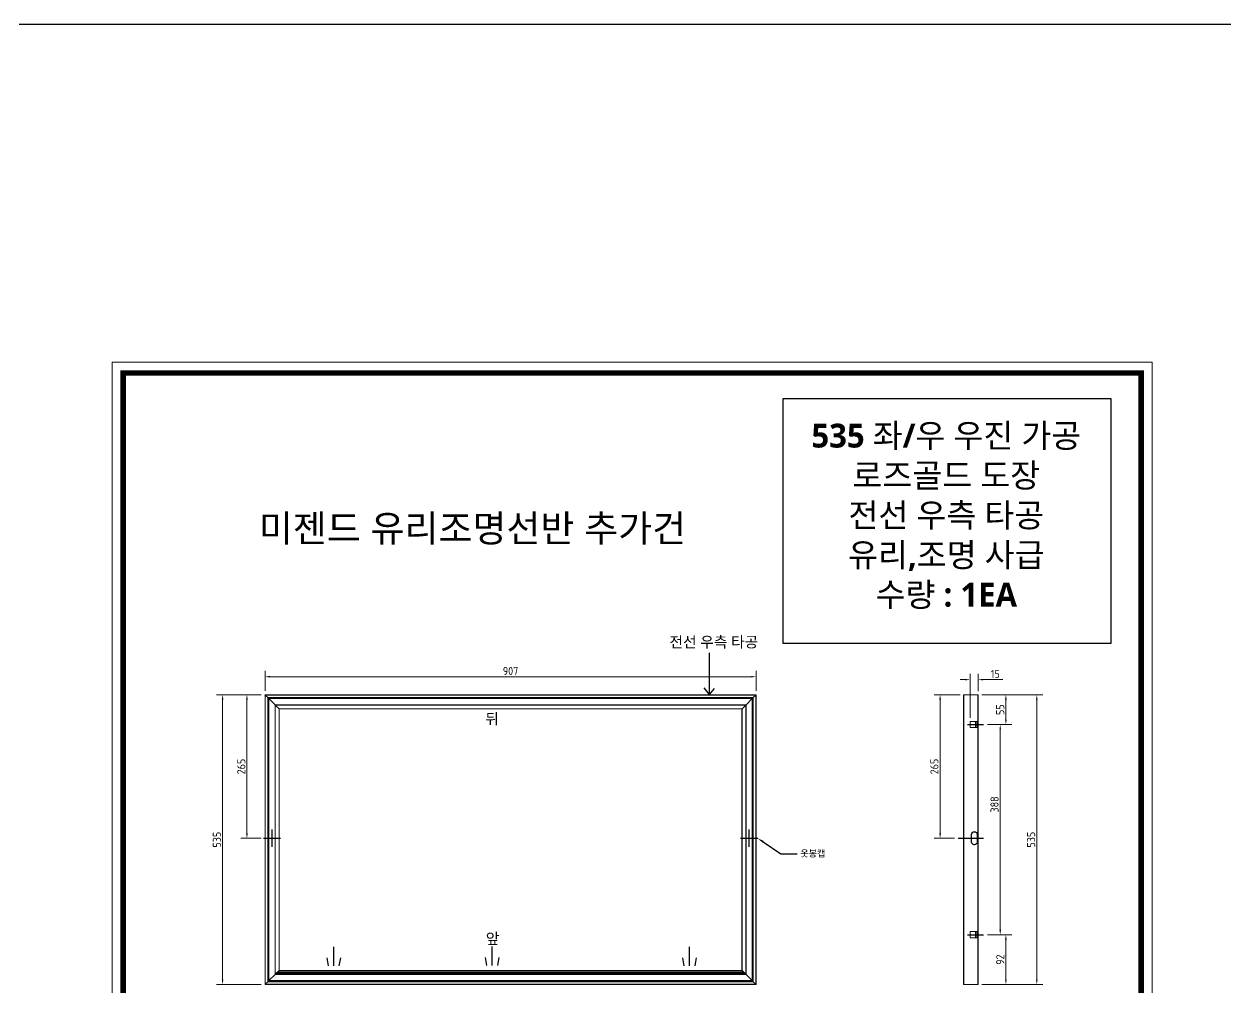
# Model space of a CAD drawing. Header units: millimetres. Extents: x -44117 to 256353, y -2095463 to 65325.
# Drawn here: x 128022 to 130242, y -795080 to -793301 of the extents above; entities that cross this region are included whole.
import ezdxf
from ezdxf import colors
from ezdxf.entities.mleader import LeaderData, LeaderLine
from ezdxf.math import Vec2, Vec3

# ---------------------------------------------------------------- set-up
doc = ezdxf.new("R2010")
doc.units = ezdxf.units.MM
doc.header["$LTSCALE"] = 10
doc.linetypes.add('CENTER', pattern=[50.8, 31.75, -6.35, 6.35, -6.35])
doc.layers.add('BOX1', color=7, linetype='Continuous', lineweight=0)
doc.layers.add('CENTER', color=4, linetype='CENTER')
doc.layers.add('기본레이어', color=7, linetype='Continuous')
doc.styles.add('Dim-NS', font='isocp.shx', dxfattribs={"bigfont": 'whgtxt.shx'})
doc.styles.add('새굴림', font='Gulim.ttf')
doc.dimstyles.new('D-15', dxfattribs={"dimtxt": 15, "dimasz": 9, "dimexe": 11, "dimexo": 7, "dimgap": 3, "dimtad": 1, "dimzin": 9, "dimdsep": 46, "dimtxsty": 'Dim-NS', "dimcen": 0, "dimclrd": 105, "dimclre": 105, "dimclrt": 2, "dimazin": 2, "dimtfac": 1, "dimtofl": 0, "dimtmove": 0, "dimatfit": 3, "dimfxl": 0, "dimlwd": 13, "dimlwe": 13, "dimarcsym": 0})

# ---------------------------------------------------------------- blocks, each defined once
blk = doc.blocks.new('*D5261')
at = {"layer": 'Defpoints', "color": 0}
for p in [(129790.7, -794539), (129790.7, -795074), (129892.5, -795074)]:
    blk.add_point(p, dxfattribs=at)
at = {"layer": '기본레이어', "color": 105, "linetype": 'ByBlock', "lineweight": 13}
for p, q in [((129797.7, -794539), (129903.5, -794539)), ((129892.5, -794548), (129892.5, -795065)), ((129797.7, -795074), (129903.5, -795074))]:
    blk.add_line(p, q, dxfattribs=at)
at = {"layer": '기본레이어', "color": 105}
for points in [[(129894, -794548), (129891, -794548), (129892.5, -794539)], [(129891, -795065), (129894, -795065), (129892.5, -795074)]]:
    blk.add_solid(points, dxfattribs=at)
at = {"layer": '기본레이어', "color": 2, "insert": (129882, -794806.5), "char_height": 15, "attachment_point": 5, "rotation": 90, "style": 'Dim-NS'}
blk.add_mtext('535', dxfattribs=at)
blk = doc.blocks.new('*D5262')
at = {"layer": 'Defpoints', "color": 0}
for p in [(129783.7, -794539), (129835.4, -794539), (129794.2, -794594)]:
    blk.add_point(p, dxfattribs=at)
at = {"layer": '기본레이어', "color": 105, "linetype": 'ByBlock', "lineweight": 13}
for p, q in [((129790.7, -794539), (129846.4, -794539)), ((129835.4, -794585), (129835.4, -794548)), ((129801.2, -794594), (129846.4, -794594))]:
    blk.add_line(p, q, dxfattribs=at)
at = {"layer": '기본레이어', "color": 105}
for points in [[(129836.9, -794548), (129833.9, -794548), (129835.4, -794539)], [(129833.9, -794585), (129836.9, -794585), (129835.4, -794594)]]:
    blk.add_solid(points, dxfattribs=at)
at = {"layer": '기본레이어', "color": 2, "insert": (129824.9, -794566.5), "char_height": 15, "attachment_point": 5, "rotation": 90, "style": 'Dim-NS'}
blk.add_mtext('55', dxfattribs=at)
blk = doc.blocks.new('*D5263')
at = {"layer": 'Defpoints', "color": 0}
for p in [(129794.2, -794594), (129824.9, -794594), (129794.2, -794982)]:
    blk.add_point(p, dxfattribs=at)
at = {"layer": '기본레이어', "color": 105, "linetype": 'ByBlock', "lineweight": 13}
for p, q in [((129801.2, -794594), (129835.9, -794594)), ((129824.9, -794973), (129824.9, -794603)), ((129801.2, -794982), (129835.9, -794982))]:
    blk.add_line(p, q, dxfattribs=at)
at = {"layer": '기본레이어', "color": 105}
for points in [[(129826.4, -794603), (129823.4, -794603), (129824.9, -794594)], [(129823.4, -794973), (129826.4, -794973), (129824.9, -794982)]]:
    blk.add_solid(points, dxfattribs=at)
at = {"layer": '기본레이어', "color": 2, "insert": (129814.4, -794741.5), "char_height": 15, "attachment_point": 5, "rotation": 90, "style": 'Dim-NS'}
blk.add_mtext('388', dxfattribs=at)
blk = doc.blocks.new('*D5264')
at = {"layer": 'Defpoints', "color": 0}
for p in [(129794.2, -794982), (129835.4, -794982), (129783.7, -795074)]:
    blk.add_point(p, dxfattribs=at)
at = {"layer": '기본레이어', "color": 105, "linetype": 'ByBlock', "lineweight": 13}
for p, q in [((129801.2, -794982), (129846.4, -794982)), ((129835.4, -795065), (129835.4, -794991)), ((129790.7, -795074), (129846.4, -795074))]:
    blk.add_line(p, q, dxfattribs=at)
at = {"layer": '기본레이어', "color": 105}
for points in [[(129836.9, -794991), (129833.9, -794991), (129835.4, -794982)], [(129833.9, -795065), (129836.9, -795065), (129835.4, -795074)]]:
    blk.add_solid(points, dxfattribs=at)
at = {"layer": '기본레이어', "color": 2, "insert": (129824.9, -795028), "char_height": 15, "attachment_point": 5, "rotation": 90, "style": 'Dim-NS'}
blk.add_mtext('92', dxfattribs=at)
blk = doc.blocks.new('*D5265')
at = {"layer": 'Defpoints', "color": 0}
for p in [(129757.7, -794539), (129713.9, -794804), (129747.2, -794804)]:
    blk.add_point(p, dxfattribs=at)
at = {"layer": '기본레이어', "color": 105, "linetype": 'ByBlock', "lineweight": 13}
for p, q in [((129750.7, -794539), (129702.9, -794539)), ((129713.9, -794548), (129713.9, -794795)), ((129740.2, -794804), (129702.9, -794804))]:
    blk.add_line(p, q, dxfattribs=at)
at = {"layer": '기본레이어', "color": 105}
for points in [[(129715.4, -794548), (129712.4, -794548), (129713.9, -794539)], [(129712.4, -794795), (129715.4, -794795), (129713.9, -794804)]]:
    blk.add_solid(points, dxfattribs=at)
at = {"layer": '기본레이어', "color": 2, "insert": (129703.4, -794671.5), "char_height": 15, "attachment_point": 5, "rotation": 90, "style": 'Dim-NS'}
blk.add_mtext('265', dxfattribs=at)
blk = doc.blocks.new('*D5266')
at = {"layer": 'Defpoints', "color": 0}
for p in [(129784.2, -794511.1), (129784.2, -794539.5), (129769.2, -794588.3)]:
    blk.add_point(p, dxfattribs=at)
at = {"layer": '기본레이어', "color": 105, "linetype": 'ByBlock', "lineweight": 13}
for p, q in [((129760.2, -794511.1), (129751.2, -794511.1)), ((129769.2, -794581.3), (129769.2, -794500.1)), ((129784.2, -794532.5), (129784.2, -794500.1)), ((129793.2, -794511.1), (129829.6, -794511.1))]:
    blk.add_line(p, q, dxfattribs=at)
at = {"layer": '기본레이어', "color": 105}
for points in [[(129760.2, -794512.6), (129760.2, -794509.6), (129769.2, -794511.1)], [(129793.2, -794509.6), (129793.2, -794512.6), (129784.2, -794511.1)]]:
    blk.add_solid(points, dxfattribs=at)
at = {"layer": '기본레이어', "color": 2, "insert": (129815.9, -794500.6), "char_height": 15, "attachment_point": 5, "style": 'Dim-NS'}
blk.add_mtext('15', dxfattribs=at)
blk = doc.blocks.new('*D5268')
at = {"layer": 'Defpoints', "color": 0}
for p in [(129373.9, -794505.7), (128466.9, -794539), (129373.9, -794539)]:
    blk.add_point(p, dxfattribs=at)
at = {"layer": '기본레이어', "color": 105, "lineweight": 13}
for p, q in [((128466.9, -794532), (128466.9, -794494.7)), ((128475.9, -794505.7), (129364.9, -794505.7)), ((129373.9, -794532), (129373.9, -794494.7))]:
    blk.add_line(p, q, dxfattribs=at)
at = {"layer": '기본레이어', "color": 105}
for points in [[(128475.9, -794504.2), (128475.9, -794507.2), (128466.9, -794505.7)], [(129364.9, -794507.2), (129364.9, -794504.2), (129373.9, -794505.7)]]:
    blk.add_solid(points, dxfattribs=at)
at = {"layer": '기본레이어', "color": 2, "insert": (128920.4, -794495.2), "char_height": 15, "attachment_point": 5, "style": 'Dim-NS'}
blk.add_mtext('907', dxfattribs=at)
blk = doc.blocks.new('*D5269')
at = {"layer": 'Defpoints', "color": 0}
for p in [(128466.9, -794539), (128388.5, -795074), (128466.9, -795074)]:
    blk.add_point(p, dxfattribs=at)
at = {"layer": '기본레이어', "color": 105, "lineweight": 13}
for p, q in [((128459.9, -794539), (128377.5, -794539)), ((128388.5, -794548), (128388.5, -795065)), ((128459.9, -795074), (128377.5, -795074))]:
    blk.add_line(p, q, dxfattribs=at)
at = {"layer": '기본레이어', "color": 105}
for points in [[(128390, -794548), (128387, -794548), (128388.5, -794539)], [(128387, -795065), (128390, -795065), (128388.5, -795074)]]:
    blk.add_solid(points, dxfattribs=at)
at = {"layer": '기본레이어', "color": 2, "insert": (128378, -794806.5), "char_height": 15, "attachment_point": 5, "rotation": 90, "style": 'Dim-NS'}
blk.add_mtext('535', dxfattribs=at)
blk = doc.blocks.new('*D5270')
at = {"layer": 'Defpoints', "color": 0}
for p in [(128466.9, -794539), (128433.5, -794804), (128466.9, -794804)]:
    blk.add_point(p, dxfattribs=at)
at = {"layer": '기본레이어', "color": 105, "lineweight": 13}
for p, q in [((128459.9, -794539), (128422.5, -794539)), ((128433.5, -794548), (128433.5, -794795)), ((128459.9, -794804), (128422.5, -794804))]:
    blk.add_line(p, q, dxfattribs=at)
at = {"layer": '기본레이어', "color": 105}
for points in [[(128435, -794548), (128432, -794548), (128433.5, -794539)], [(128432, -794795), (128435, -794795), (128433.5, -794804)]]:
    blk.add_solid(points, dxfattribs=at)
at = {"layer": '기본레이어', "color": 2, "insert": (128423, -794671.5), "char_height": 15, "attachment_point": 5, "rotation": 90, "style": 'Dim-NS'}
blk.add_mtext('265', dxfattribs=at)

msp = doc.modelspace()

# ---------------------------------------------------------------- linework, layer by layer
at = {"color": 1}
for p, q in [((104015.69829, -793300.57429), (196284.84516, -793300.57429)), ((104015.69829, -793300.57429), (196284.84516, -793300.57429)), ((129782.49463, -794798.98561), (129784.19463, -794798.98561)), ((129782.49463, -794808.98561), (129784.19463, -794808.98561))]:
    msp.add_line(p, q, dxfattribs=at)
for p, q in [((129287.91559, -794538.42315), (129287.91559, -794461.45638)), ((129287.91559, -794538.42315), (129278.0178, -794526.33114)), ((129287.91559, -794538.45605), (129296.95508, -794527.20517))]:
    msp.add_line(p, q)
at = {"color": 7}
for p, q in [((128467.41559, -794539.4856), (128466.9156, -794538.98561)), ((129373.41559, -794539.4856), (129373.91558, -794538.98561)), ((128467.41559, -795073.48561), (128466.9156, -795073.98561)), ((129373.41559, -795073.48561), (129373.91558, -795073.98561))]:
    msp.add_line(p, q, dxfattribs=at)
at = {"color": 7, "linetype": 'Continuous', "lineweight": 15}
for p, q in [((128466.9156, -794538.98561), (129373.91558, -794538.98561)), ((128466.9156, -795073.98561), (128466.9156, -794538.98561)), ((128467.41559, -794539.4856), (129373.41559, -794539.4856)), ((128467.41559, -794539.4856), (128472.08144, -794544.15145)), ((128467.41559, -795073.48561), (128467.41559, -794539.4856)), ((128472.08144, -794544.15145), (129368.74973, -794544.15145)), ((128472.08144, -795068.81976), (128472.08144, -794544.15145)), ((128472.14886, -794544.2189), (129368.68232, -794544.2189)), ((128472.14886, -794544.2189), (128473.88302, -794545.95303)), ((128472.14886, -795068.75233), (128472.14886, -794544.2189)), ((128473.88302, -794545.95303), (129366.94815, -794545.95303)), ((128473.88302, -795067.01818), (128473.88302, -794545.95303)), ((128474.1156, -794546.18561), (128485.46596, -794557.53598)), ((128474.1156, -794546.18561), (129366.71558, -794546.18561)), ((128474.1156, -795066.78561), (128474.1156, -794546.18561)), ((129355.36521, -794557.53598), (129366.71558, -794546.18561)), ((129366.71558, -794546.18561), (129366.71558, -795066.78561)), ((129366.94815, -794545.95303), (129368.68232, -794544.2189)), ((129366.94815, -794545.95303), (129366.94815, -795067.01818)), ((129368.68232, -794544.2189), (129368.68232, -795068.75233)), ((129368.74973, -794544.15145), (129373.41559, -794539.4856)), ((129368.74973, -794544.15145), (129368.74973, -795068.81976)), ((129373.41559, -794539.4856), (129373.41559, -795073.48561)), ((129373.91558, -794538.98561), (129373.91558, -795073.98561)), ((129757.19625, -794539.4856), (129757.19625, -795073.48561)), ((129783.69463, -794538.98561), (129757.69625, -794538.98561)), ((129757.69625, -794538.98561), (129757.69625, -795073.98561)), ((129783.69463, -794538.98561), (129783.69463, -794588.28562)), ((129784.19463, -794539.4856), (129784.19463, -794587.67372)), ((128485.46596, -794557.53598), (129355.36521, -794557.53598)), ((128485.46596, -795055.43524), (128485.46596, -794557.53598)), ((128485.93306, -794558.00307), (129354.89812, -794558.00307)), ((128485.93306, -794558.00307), (128492.88269, -794564.95273)), ((128485.93306, -795054.96814), (128485.93306, -794558.00307)), ((128492.88269, -794564.95273), (129347.94849, -794564.95273)), ((128492.88269, -795048.0185), (128492.88269, -794564.95273)), ((128492.91559, -794564.9856), (129347.91559, -794564.9856)), ((128492.91559, -795047.98561), (128492.91559, -794564.9856)), ((129347.91559, -794564.9856), (129347.91559, -795047.98561)), ((129347.94849, -794564.95273), (129354.89812, -794558.00307)), ((129347.94849, -794564.95273), (129347.94849, -795048.0185)), ((129354.89812, -794558.00307), (129354.89812, -795054.96814)), ((129355.36521, -794557.53598), (129355.36521, -795055.43524)), ((129769.19463, -794599.68561), (129769.19463, -794588.28562)), ((129783.69463, -794588.28562), (129769.19463, -794588.28562)), ((129769.19463, -794599.68561), (129783.69463, -794599.68561)), ((129778.99625, -794588.28562), (129778.99625, -794589.94952)), ((129778.99625, -794598.02171), (129778.99625, -794589.94952)), ((129778.99625, -794598.02171), (129778.99625, -794599.68561)), ((129779.29625, -794589.36393), (129779.69625, -794589.36393)), ((129779.69625, -794598.6073), (129779.29625, -794598.6073)), ((129779.99625, -794588.28562), (129779.99625, -794589.94952)), ((129779.99625, -794589.94952), (129779.99625, -794598.02171)), ((129779.99625, -794598.02171), (129779.99625, -794599.68561)), ((129782.49625, -794599.68561), (129782.49625, -794588.28562)), ((129783.69463, -794599.68561), (129783.69463, -794976.28562)), ((129784.19463, -794600.29751), (129784.19463, -794587.67372)), ((129784.19463, -794600.29751), (129784.19463, -794975.67372)), ((129769.19463, -794987.68561), (129769.19463, -794976.28562)), ((129783.69463, -794976.28562), (129769.19463, -794976.28562)), ((129778.99625, -794976.28562), (129778.99625, -794977.94953)), ((129779.29625, -794977.36393), (129779.69625, -794977.36393)), ((129779.99625, -794976.28562), (129779.99625, -794977.94953)), ((129782.49625, -794987.68561), (129782.49625, -794976.28562)), ((129784.19463, -794988.29751), (129784.19463, -794975.67372)), ((129769.19463, -794987.68561), (129783.69463, -794987.68561)), ((129778.99625, -794986.0217), (129778.99625, -794977.94953)), ((129778.99625, -794986.0217), (129778.99625, -794987.68561)), ((129779.69625, -794986.6073), (129779.29625, -794986.6073)), ((129779.99625, -794977.94953), (129779.99625, -794986.0217)), ((129779.99625, -794986.0217), (129779.99625, -794987.68561)), ((129783.69463, -794987.68561), (129783.69463, -795073.98561)), ((129784.19463, -794988.29751), (129784.19463, -795073.48561)), ((128474.1156, -795066.78561), (128485.46596, -795055.43524)), ((128492.88269, -795048.0185), (128485.93306, -795054.96814)), ((128485.93306, -795054.96814), (128486.41857, -795054.48264)), ((128490.39014, -795050.51106), (128492.88269, -795048.0185)), ((129354.89812, -795054.96814), (129347.94849, -795048.0185)), ((129347.94849, -795048.0185), (129350.44103, -795050.51106)), ((129354.41261, -795054.48264), (129354.89812, -795054.96814)), ((129355.36521, -795055.43524), (129366.71558, -795066.78561)), ((128467.41559, -795073.48561), (128472.08144, -795068.81976)), ((128472.14886, -795068.75233), (128473.88302, -795067.01818)), ((129366.94815, -795067.01818), (129368.68232, -795068.75233)), ((129368.74973, -795068.81976), (129373.41559, -795073.48561)), ((129783.69463, -795073.98561), (129757.69625, -795073.98561))]:
    msp.add_line(p, q, dxfattribs=at)
at = {"color": 8, "linetype": 'Continuous', "lineweight": 15}
for p, q in [((129779.29625, -794588.28562), (129779.29625, -794589.36393)), ((129779.29625, -794598.6073), (129779.29625, -794599.68561)), ((129779.69625, -794588.28562), (129779.69625, -794589.36393)), ((129779.69625, -794598.6073), (129779.69625, -794599.68561)), ((129779.29625, -794976.28562), (129779.29625, -794977.36393)), ((129779.69625, -794976.28562), (129779.69625, -794977.36393)), ((129779.29625, -794986.6073), (129779.29625, -794987.68561)), ((129779.69625, -794986.6073), (129779.69625, -794987.68561))]:
    msp.add_line(p, q, dxfattribs=at)
at = {"color": 1, "linetype": 'CENTER', "ltscale": 0.5}
for p, q in [((128479.79078, -794819.98561), (128479.79078, -794787.98561)), ((129361.04039, -794819.98561), (129361.04039, -794787.98561)), ((128463.79078, -794803.98561), (128495.79078, -794803.98561)), ((129345.04039, -794803.98561), (129377.04039, -794803.98561)), ((129747.19625, -794803.98561), (129794.19463, -794803.98561))]:
    msp.add_line(p, q, dxfattribs=at)
at = {"color": 240, "linetype": 'Continuous', "lineweight": 15, "true_color": 0xed1f24}
for p, q in [((129355.36521, -795055.43524), (128485.46596, -795055.43524)), ((129354.89812, -795054.96814), (128485.93306, -795054.96814)), ((129354.41261, -795054.48264), (128486.41857, -795054.48264)), ((129354.39288, -795054.4629), (128486.43829, -795054.4629)), ((129352.3499, -795052.41991), (128488.48127, -795052.41991)), ((129352.33014, -795052.40017), (128488.50103, -795052.40017)), ((129350.7213, -795050.79132), (128490.10988, -795050.79132)), ((129350.44103, -795050.51106), (128490.39014, -795050.51106)), ((129347.94849, -795048.0185), (128492.88269, -795048.0185)), ((129347.91559, -795047.98561), (128492.91559, -795047.98561)), ((129373.91558, -795073.98561), (128466.9156, -795073.98561)), ((129373.41559, -795073.48561), (128467.41559, -795073.48561)), ((129368.74973, -795068.81976), (128472.08144, -795068.81976)), ((129368.68232, -795068.75233), (128472.14886, -795068.75233)), ((129366.94815, -795067.01818), (128473.88302, -795067.01818)), ((129366.71558, -795066.78561), (128474.1156, -795066.78561))]:
    msp.add_line(p, q, dxfattribs=at)
at = {"color": 7, "const_width": 10.10503}
msp.add_lwpolyline([(128204.7663, -796305.97635), (130085.29739, -796305.97635), (130085.29739, -793944.90786), (128204.7663, -793944.90786)], close=True, dxfattribs=at)
at = {"color": 1}
msp.add_lwpolyline([(129424.13547, -793991.8054), (130029.01572, -793991.8054), (130029.01572, -794444.2133), (129424.13547, -794444.2133)], close=True, dxfattribs=at)
at = {"color": 7, "linetype": 'Continuous', "lineweight": 15, "flags": 128}
for points in [[(128472.14886, -794544.2189), (128472.12659, -794544.19663), (128472.10409, -794544.1741), (128472.08144, -794544.15145)], [(128472.08144, -794544.15145), (128472.10409, -794544.1741), (128472.12659, -794544.19663), (128472.14886, -794544.2189)], [(128474.1156, -794546.18561), (128474.11488, -794546.1849), (128474.10618, -794546.17622), (128474.08788, -794546.1579), (128474.06056, -794546.1306), (128474.02512, -794546.09516), (128473.98277, -794546.05278), (128473.93485, -794546.00489), (128473.88302, -794545.95303)], [(128473.88302, -794545.95303), (128473.93485, -794546.00489), (128473.98277, -794546.05278), (128474.02512, -794546.09516), (128474.06056, -794546.1306), (128474.08788, -794546.1579), (128474.10618, -794546.17622), (128474.11488, -794546.1849), (128474.1156, -794546.18561)], [(129366.94815, -794545.95303), (129366.89633, -794546.00489), (129366.84841, -794546.05278), (129366.80606, -794546.09516), (129366.77062, -794546.1306), (129366.74329, -794546.1579), (129366.72499, -794546.17622), (129366.71629, -794546.1849), (129366.71558, -794546.18561)], [(129366.71558, -794546.18561), (129366.71629, -794546.1849), (129366.72499, -794546.17622), (129366.74329, -794546.1579), (129366.77062, -794546.1306), (129366.80606, -794546.09516), (129366.84841, -794546.05278), (129366.89633, -794546.00489), (129366.94815, -794545.95303)], [(129368.74973, -794544.15145), (129368.72708, -794544.1741), (129368.70458, -794544.19663), (129368.68232, -794544.2189)], [(129368.68232, -794544.2189), (129368.70458, -794544.19663), (129368.72708, -794544.1741), (129368.74973, -794544.15145)], [(128485.93306, -794558.00307), (128485.88802, -794557.95807), (128485.82604, -794557.89605), (128485.7495, -794557.81954), (128485.66159, -794557.7316), (128485.56577, -794557.63581), (128485.46596, -794557.53598)], [(128485.46596, -794557.53598), (128485.56577, -794557.63581), (128485.66159, -794557.7316), (128485.7495, -794557.81954), (128485.82604, -794557.89605), (128485.88802, -794557.95807), (128485.93306, -794558.00307)], [(128492.88269, -794564.95273), (128492.90671, -794564.97672), (128492.91556, -794564.98557), (128492.91559, -794564.9856)], [(129347.94849, -794564.95273), (129347.92447, -794564.97672), (129347.91562, -794564.98557), (129347.91559, -794564.9856)], [(129355.36521, -794557.53598), (129355.2654, -794557.63581), (129355.16959, -794557.7316), (129355.08167, -794557.81954), (129355.00514, -794557.89605), (129354.94315, -794557.95807), (129354.89812, -794558.00307)], [(129354.89812, -794558.00307), (129354.94315, -794557.95807), (129355.00514, -794557.89605), (129355.08167, -794557.81954), (129355.16959, -794557.7316), (129355.2654, -794557.63581), (129355.36521, -794557.53598)], [(128485.93306, -795054.96814), (128485.88802, -795055.01316), (128485.82604, -795055.07517), (128485.7495, -795055.15168), (128485.66159, -795055.23961), (128485.56577, -795055.33542), (128485.46596, -795055.43524)], [(128485.46596, -795055.43524), (128485.56577, -795055.33542), (128485.66159, -795055.23961), (128485.7495, -795055.15168), (128485.82604, -795055.07517), (128485.88802, -795055.01316), (128485.93306, -795054.96814)], [(129355.36521, -795055.43524), (129355.2654, -795055.33542), (129355.16959, -795055.23961), (129355.08167, -795055.15168), (129355.00514, -795055.07517), (129354.94315, -795055.01316), (129354.89812, -795054.96814)], [(129354.89812, -795054.96814), (129354.94315, -795055.01316), (129355.00514, -795055.07517), (129355.08167, -795055.15168), (129355.16959, -795055.23961), (129355.2654, -795055.33542), (129355.36521, -795055.43524)], [(128472.14886, -795068.75233), (128472.12659, -795068.77459), (128472.10409, -795068.79711), (128472.08144, -795068.81976)], [(128472.08144, -795068.81976), (128472.10409, -795068.79711), (128472.12659, -795068.77459), (128472.14886, -795068.75233)], [(128474.1156, -795066.78561), (128474.11488, -795066.78632), (128474.10618, -795066.79501), (128474.08788, -795066.81332), (128474.06056, -795066.84064), (128474.02512, -795066.87607), (128473.98277, -795066.91844), (128473.93485, -795066.96634), (128473.88302, -795067.01818)], [(128473.88302, -795067.01818), (128473.93485, -795066.96634), (128473.98277, -795066.91844), (128474.02512, -795066.87607), (128474.06056, -795066.84064), (128474.08788, -795066.81332), (128474.10618, -795066.79501), (128474.11488, -795066.78632), (128474.1156, -795066.78561)], [(129366.94815, -795067.01818), (129366.89633, -795066.96634), (129366.84841, -795066.91844), (129366.80606, -795066.87607), (129366.77062, -795066.84064), (129366.74329, -795066.81332), (129366.72499, -795066.79501), (129366.71629, -795066.78632), (129366.71558, -795066.78561)], [(129366.71558, -795066.78561), (129366.71629, -795066.78632), (129366.72499, -795066.79501), (129366.74329, -795066.81332), (129366.77062, -795066.84064), (129366.80606, -795066.87607), (129366.84841, -795066.91844), (129366.89633, -795066.96634), (129366.94815, -795067.01818)], [(129368.74973, -795068.81976), (129368.72708, -795068.79711), (129368.70458, -795068.77459), (129368.68232, -795068.75233)], [(129368.68232, -795068.75233), (129368.70458, -795068.77459), (129368.72708, -795068.79711), (129368.74973, -795068.81976)]]:
    msp.add_lwpolyline(points, dxfattribs=at)
at = {"color": 1}
msp.add_lwpolyline([(129771.99463, -794810.98561), (129771.99463, -794796.98561, -0.4142135624), (129776.99463, -794791.98561), (129777.49463, -794791.98561, -0.4142135624), (129782.49463, -794796.98561), (129782.49463, -794810.98561, -0.4142135624), (129777.49463, -794815.98561), (129776.99463, -794815.98561, -0.4142135624)], format="xyb", close=True, dxfattribs=at)
at = {"color": 7, "linetype": 'Continuous', "lineweight": 15}
for centre, radius, start, end in [((129757.69625, -794539.48561), 0.5, 90, 180), ((129783.69463, -794539.48561), 0.5, 0, 90), ((128461.53929, -794596.35745), 44.36964, 44.9959317, 45.05599016), ((129379.29189, -794596.35745), 44.36964, 134.94400984, 135.0040683), ((128475.7571, -795030.85516), 24.24595, 314.93691968, 315.04685979), ((128475.7571, -795030.85516), 24.24595, 314.93691968, 315.04685979), ((129365.07408, -795030.85516), 24.24595, 224.95314021, 225.06308032), ((129365.07408, -795030.85516), 24.24595, 224.95314021, 225.06308032), ((129757.69625, -795073.48561), 0.5, 180, 270), ((129783.69463, -795073.48561), 0.5, 270, 0)]:
    msp.add_arc(centre, radius, start, end, dxfattribs=at)
for points, knots in [([(129778.99625, -794589.94952), (129779.00058, -794589.86647), (129779.00894, -794589.70615), (129779.0761, -794589.5154), (129779.16714, -794589.4097), (129779.23786, -794589.37008), (129779.27692, -794589.36597), (129779.29625, -794589.36393)], [0, 0, 0, 0, 0.3547339376, 0.6847302256, 0.8502550334, 0.9258696041, 1, 1, 1, 1]), ([(129779.29625, -794598.6073), (129779.27868, -794598.60562), (129779.23963, -794598.60188), (129779.17686, -794598.56752), (129779.10116, -794598.48928), (129779.0163, -794598.30745), (129778.99637, -794598.13742), (129778.99625, -794598.02299), (129778.99625, -794598.02171)], [0, 0, 0, 0, 0.06738672243, 0.14983275158, 0.27689035601, 0.51318682612, 0.99459077424, 1, 1, 1, 1]), ([(129779.69625, -794589.36393), (129779.71382, -794589.36561), (129779.75287, -794589.36935), (129779.81564, -794589.40371), (129779.89134, -794589.48195), (129779.9762, -794589.66379), (129779.99613, -794589.83381), (129779.99625, -794589.94825), (129779.99625, -794589.94952)], [0, 0, 0, 0, 0.0673867122, 0.1498327289, 0.276890713, 0.5131868998, 0.9945907751, 1, 1, 1, 1]), ([(129779.99625, -794598.02171), (129779.99192, -794598.10477), (129779.98356, -794598.26508), (129779.9164, -794598.45583), (129779.82535, -794598.56153), (129779.75464, -794598.60115), (129779.71558, -794598.60526), (129779.69625, -794598.6073)], [0, 0, 0, 0, 0.3547339376, 0.6847302256, 0.8502550334, 0.9258696041, 1, 1, 1, 1]), ([(129784.19463, -794587.67372), (129784.19265, -794587.71071), (129784.18578, -794587.83931), (129784.11637, -794588.01789), (129783.98488, -794588.17377), (129783.86776, -794588.25105), (129783.76805, -794588.28236), (129783.71294, -794588.28481), (129783.69463, -794588.28562)], [0, 0, 0, 0, 0.1451778839, 0.5047425424, 0.6921420023, 0.8379788593, 0.946144557, 1, 1, 1, 1]), ([(129783.69463, -794599.68561), (129783.73574, -794599.68971), (129783.81766, -794599.69789), (129783.9425, -794599.76388), (129784.07397, -794599.89043), (129784.17421, -794600.08093), (129784.18799, -794600.22709), (129784.19463, -794600.29751)], [0, 0, 0, 0, 0.1204947746, 0.2400645427, 0.4291432773, 0.724956292, 1, 1, 1, 1]), ([(129778.99625, -794977.94953), (129779.00058, -794977.86647), (129779.00894, -794977.70615), (129779.0761, -794977.51538), (129779.16715, -794977.40972), (129779.23786, -794977.37007), (129779.27692, -794977.36596), (129779.29625, -794977.36393)], [0, 0, 0, 0, 0.35475293607, 0.68473899796, 0.85025096584, 0.92587261141, 1, 1, 1, 1]), ([(129779.69625, -794977.36393), (129779.71382, -794977.36561), (129779.75287, -794977.36937), (129779.81564, -794977.4037), (129779.89134, -794977.48195), (129779.9762, -794977.66378), (129779.99613, -794977.83382), (129779.99625, -794977.94826), (129779.99625, -794977.94953)], [0, 0, 0, 0, 0.06738886411, 0.14982562121, 0.27688212715, 0.51317556491, 0.99459083799, 1, 1, 1, 1]), ([(129784.19463, -794975.67372), (129784.18283, -794975.77055), (129784.16339, -794975.9302), (129784.04006, -794976.11948), (129783.91716, -794976.22384), (129783.80213, -794976.27696), (129783.72792, -794976.28293), (129783.69463, -794976.28562)], [0, 0, 0, 0, 0.37571821358, 0.61953786058, 0.78219478462, 0.90229900779, 1, 1, 1, 1]), ([(129779.29625, -794986.6073), (129779.27868, -794986.60562), (129779.23963, -794986.60186), (129779.17686, -794986.56753), (129779.10116, -794986.48928), (129779.0163, -794986.30745), (129778.99637, -794986.13741), (129778.99625, -794986.02297), (129778.99625, -794986.0217)], [0, 0, 0, 0, 0.0673888743, 0.1498256439, 0.2768817702, 0.5131754912, 0.9945908372, 1, 1, 1, 1]), ([(129779.99625, -794986.0217), (129779.99192, -794986.10476), (129779.98356, -794986.26508), (129779.9164, -794986.45584), (129779.82535, -794986.56152), (129779.75464, -794986.60116), (129779.71558, -794986.60527), (129779.69625, -794986.6073)], [0, 0, 0, 0, 0.35475367513, 0.68473642352, 0.85025197527, 0.92587165268, 1, 1, 1, 1]), ([(129783.69463, -794987.68561), (129783.73574, -794987.68971), (129783.81766, -794987.69788), (129783.94251, -794987.76386), (129784.07396, -794987.89045), (129784.17421, -794988.08093), (129784.18799, -794988.22709), (129784.19463, -794988.29751)], [0, 0, 0, 0, 0.1204923561, 0.2400605157, 0.4291544366, 0.7249619928, 1, 1, 1, 1])]:
    msp.add_open_spline(points, degree=3, knots=knots, dxfattribs=at)
at = {"layer": 'BOX1', "color": 6}
msp.add_lwpolyline([(128184.55625, -796326.1864), (130105.50745, -796326.1864), (130105.50745, -793924.6978), (128184.55625, -793924.6978)], close=True, dxfattribs=at)
at = {"layer": 'CENTER', "ltscale": 0.2}
for p, q in [((129764.19463, -794593.98562), (129794.19463, -794593.98562)), ((129764.19463, -794981.98561), (129794.19463, -794981.98561))]:
    msp.add_line(p, q, dxfattribs=at)
at = {"layer": '기본레이어', "color": 2}
for p, q in [((128594.10879, -795039.70999), (128594.10879, -795004.70999)), ((128886.71767, -795038.74501), (128886.71767, -795003.74501)), ((129251.21506, -795039.70999), (129251.21506, -795004.70999)), ((128584.10879, -795039.70999), (128581.50406, -795024.93787)), ((128604.10879, -795039.70999), (128606.71351, -795024.93787)), ((128876.71767, -795038.74501), (128874.11295, -795023.9729)), ((128896.71767, -795038.74501), (128899.32239, -795023.9729)), ((129241.21506, -795039.70999), (129238.61034, -795024.93787)), ((129261.21506, -795039.70999), (129263.81978, -795024.93787))]:
    msp.add_line(p, q, dxfattribs=at)

# ---------------------------------------------------------------- texts
at = {"color": 7, "style": '새굴림'}
msp.add_text('미젠드 유리조명선반 추가건', height=50, dxfattribs=at).set_placement((128455.50438, -794256.77548))
for s, insert, char_height, width, attachment_point in [('{\\fMalgun Gothic|b1|i0|c129|p50;535 좌/우 우진 가공 \\P로즈골드 도장\\P전선 우측 타공\\P유리,조명 사급\\P수량 : 1EA}', (129725.33951, -794209.70944), 44.0402492, 1306.6472673, 5), ('{\\fMalgun Gothic|b1|i0|c129|p50;전선 우측 타공}', (129295.96522, -794442.57697), 20, 593.3877721, 5), ('{\\fMalgun Gothic|b1|i0|c129|p50;뒤}', (128873.76589, -794573.56039), 20, 1095.6844389, 1), ('{\\fMalgun Gothic|b1|i0|c129|p50;앞}', (128874.64849, -794979.21448), 20, 1095.6844389, 1)]:
    msp.add_mtext(s, dxfattribs=dict(insert=insert, char_height=char_height, width=width, attachment_point=attachment_point))

# ---------------------------------------------------------------- dimensions: what is measured, and where the dimension line sits
at = {"layer": '기본레이어'}
for base, p1, p2, override, picture, middle in [((129373.91558, -794505.67727), (128466.9156, -794538.98561), (129373.91558, -794538.98561), {"dimtfill": 0}, '*D5268', (128920.41559, -794495.17727)), ((129784.19463, -794511.08499), (129769.19463, -794588.28562), (129784.19463, -794539.4856), {"dimfxl": 100}, '*D5266', (129815.90891, -794500.58499))]:
    dim = msp.add_linear_dim(base=base, p1=p1, p2=p2, dimstyle='D-15', override=override, dxfattribs=at)
    dim.commit()
    dim.dimension.update_dxf_attribs({"geometry": picture, "text_midpoint": middle})
for base, p1, p2, override, picture, middle in [((128388.46049, -795073.98561), (128466.9156, -794538.98561), (128466.9156, -795073.98561), {"dimtfill": 0}, '*D5269', (128377.96049, -794806.48561)), ((129713.94352, -794803.98561), (129757.69625, -794538.98561), (129747.19625, -794803.98561), {"dimfxl": 100, "dimtfill": 0}, '*D5265', (129703.44352, -794671.48561)), ((129835.42016, -794538.98574), (129794.19463, -794593.98562), (129783.70562, -794538.98574), {"dimfxl": 100}, '*D5262', (129824.92016, -794566.48568)), ((129892.45966, -795073.98574), (129790.70562, -794538.98574), (129790.70562, -795073.98574), {"dimfxl": 100, "dimtfill": 0}, '*D5261', (129881.95966, -794806.48574)), ((129835.42016, -794981.98561), (129783.69463, -795073.98561), (129794.19463, -794981.98561), {"dimfxl": 100}, '*D5264', (129824.92016, -795027.98561))]:
    dim = msp.add_linear_dim(base=base, p1=p1, p2=p2, angle=90, dimstyle='D-15', override=override, dxfattribs=at)
    dim.commit()
    dim.dimension.update_dxf_attribs({"geometry": picture, "text_midpoint": middle})
dim = msp.add_linear_dim(base=(128433.4552, -794803.98561), p1=(128466.9156, -794538.98561), p2=(128466.9156, -794803.98561), angle=90, dimstyle='D-15', dxfattribs=at)
dim.commit()
dim.dimension.update_dxf_attribs({"geometry": '*D5270', "text_midpoint": (128422.9552, -794671.48561)})
dim = msp.add_linear_dim(base=(129824.92016, -794593.98562), p1=(129794.19463, -794981.98561), p2=(129794.19463, -794593.98562), angle=90, dimstyle='D-15', override={"dimfxl": 100}, dxfattribs=at)
dim.commit()
dim.dimension.update_dxf_attribs({"geometry": '*D5263', "text_midpoint": (129824.92016, -794741.48561), "dimtype": 160})

# ---------------------------------------------------------------- leaders
ml = msp.add_multileader_mtext('Standard', dxfattribs=at)
ml.set_content('옷봉캡 ', color=7)
ml.set_leader_properties()
ml.build(insert=Vec2(0, 0))
ml.multileader.update_dxf_attribs({"text_right_attachment_type": 6, "dogleg_length": 1.08, "arrow_head_size": 12, "scale": 3})
ctx = ml.context
ctx.base_point, ctx.scale, ctx.char_height, ctx.arrow_head_size, ctx.landing_gap_size, ctx.plane_origin = Vec3(129449.66116, -794832.54134), 3, 12, 12, 6, Vec3(113037.07617, -792646.89436)
ctx.right_attachment = 6
notes = []
notes.append((ctx, [(0, (1, 1, 0), (129419.92128, -794832.54134), (1, 0), 29.73988, [(0, [(129377.04039, -794803.98561)], 0, [])])]))
ctx.mtext.insert = Vec3(129455.66116, -794826.10992)
for ctx, leaders in notes:
    for number, flags, end, landing, length, lines in leaders:
        leader = LeaderData()
        leader.index, (leader.has_last_leader_line, leader.has_dogleg_vector, leader.attachment_direction) = number, flags
        leader.last_leader_point, leader.dogleg_vector, leader.dogleg_length = Vec3(end), Vec3(landing), length
        for number, points, colour, breaks in lines:
            line = LeaderLine()
            line.index, line.vertices, line.color, line.breaks = number, Vec3.list(points), colors.encode_raw_color(colour), breaks
            leader.lines.append(line)
        ctx.leaders.append(leader)

doc.saveas('drawing.dxf')
